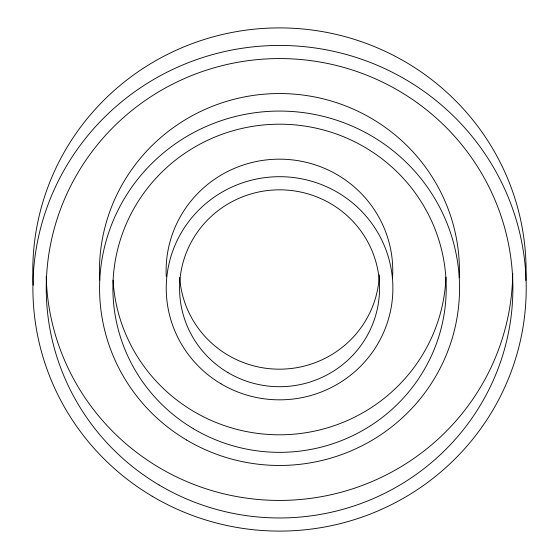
<?xml version="1.0" encoding="UTF-8"?>
<svg xmlns="http://www.w3.org/2000/svg" width="559" height="559" viewBox="0 0 559 559"><rect width="100%" height="100%" fill="white"/><g stroke="black" fill="none" stroke-linecap="round" stroke-linejoin="round"><path stroke-width="0.84" d="M33.226 285.195A246.645 242.823 -0.4 0 1 277.117 27.915A246.645 242.823 -0.4 0 1 525.886 280.527M512.736 273.358A233.313 229.7 -0.4 0 1 281.107 500.424A233.313 229.7 -0.4 0 1 46.201 276.74M99.698 280.024A179.984 177.196 -0.4 0 1 278.172 93.542A179.984 177.196 -0.4 0 1 459.295 277.46M445.963 277.18A166.652 164.073 -0.4 0 1 280.925 434.797A166.652 164.073 -0.4 0 1 113.058 280.171M166.268 276.586A113.323 111.569 -0.4 0 1 280.394 159.168A113.323 111.569 -0.4 0 1 392.495 278.417M379.337 274.937A99.991 98.44 -0.4 0 1 280.695 369.171A99.991 98.44 -0.4 0 1 179.677 277.453M152.167 496.224A246.645 242.823 -0.4 0 0 526.166 292.867A246.645 242.823 -0.4 0 0 160.349 75.717A246.645 242.823 -0.4 0 0 152.167 496.224M159.056 484.981A233.313 229.7 -0.4 0 0 512.834 292.616A233.313 229.7 -0.4 0 0 166.792 87.204A233.313 229.7 -0.4 0 0 159.056 484.981M186.601 440.017A179.984 177.196 -0.4 0 0 459.512 291.623A179.984 177.196 -0.4 0 0 192.569 133.161A179.984 177.196 -0.4 0 0 186.601 440.017M193.484 428.781A166.652 164.073 -0.4 0 0 446.187 291.372A166.652 164.073 -0.4 0 0 199.011 144.648A166.652 164.073 -0.4 0 0 193.484 428.781M221.029 383.816A113.323 111.569 -0.4 0 0 392.865 290.38A113.323 111.569 -0.4 0 0 224.788 190.605A113.323 111.569 -0.4 0 0 221.029 383.816M227.918 372.574A99.991 98.44 -0.4 0 0 379.533 290.128A99.991 98.44 -0.4 0 0 231.23 202.099A99.991 98.44 -0.4 0 0 227.918 372.574"/></g></svg>
